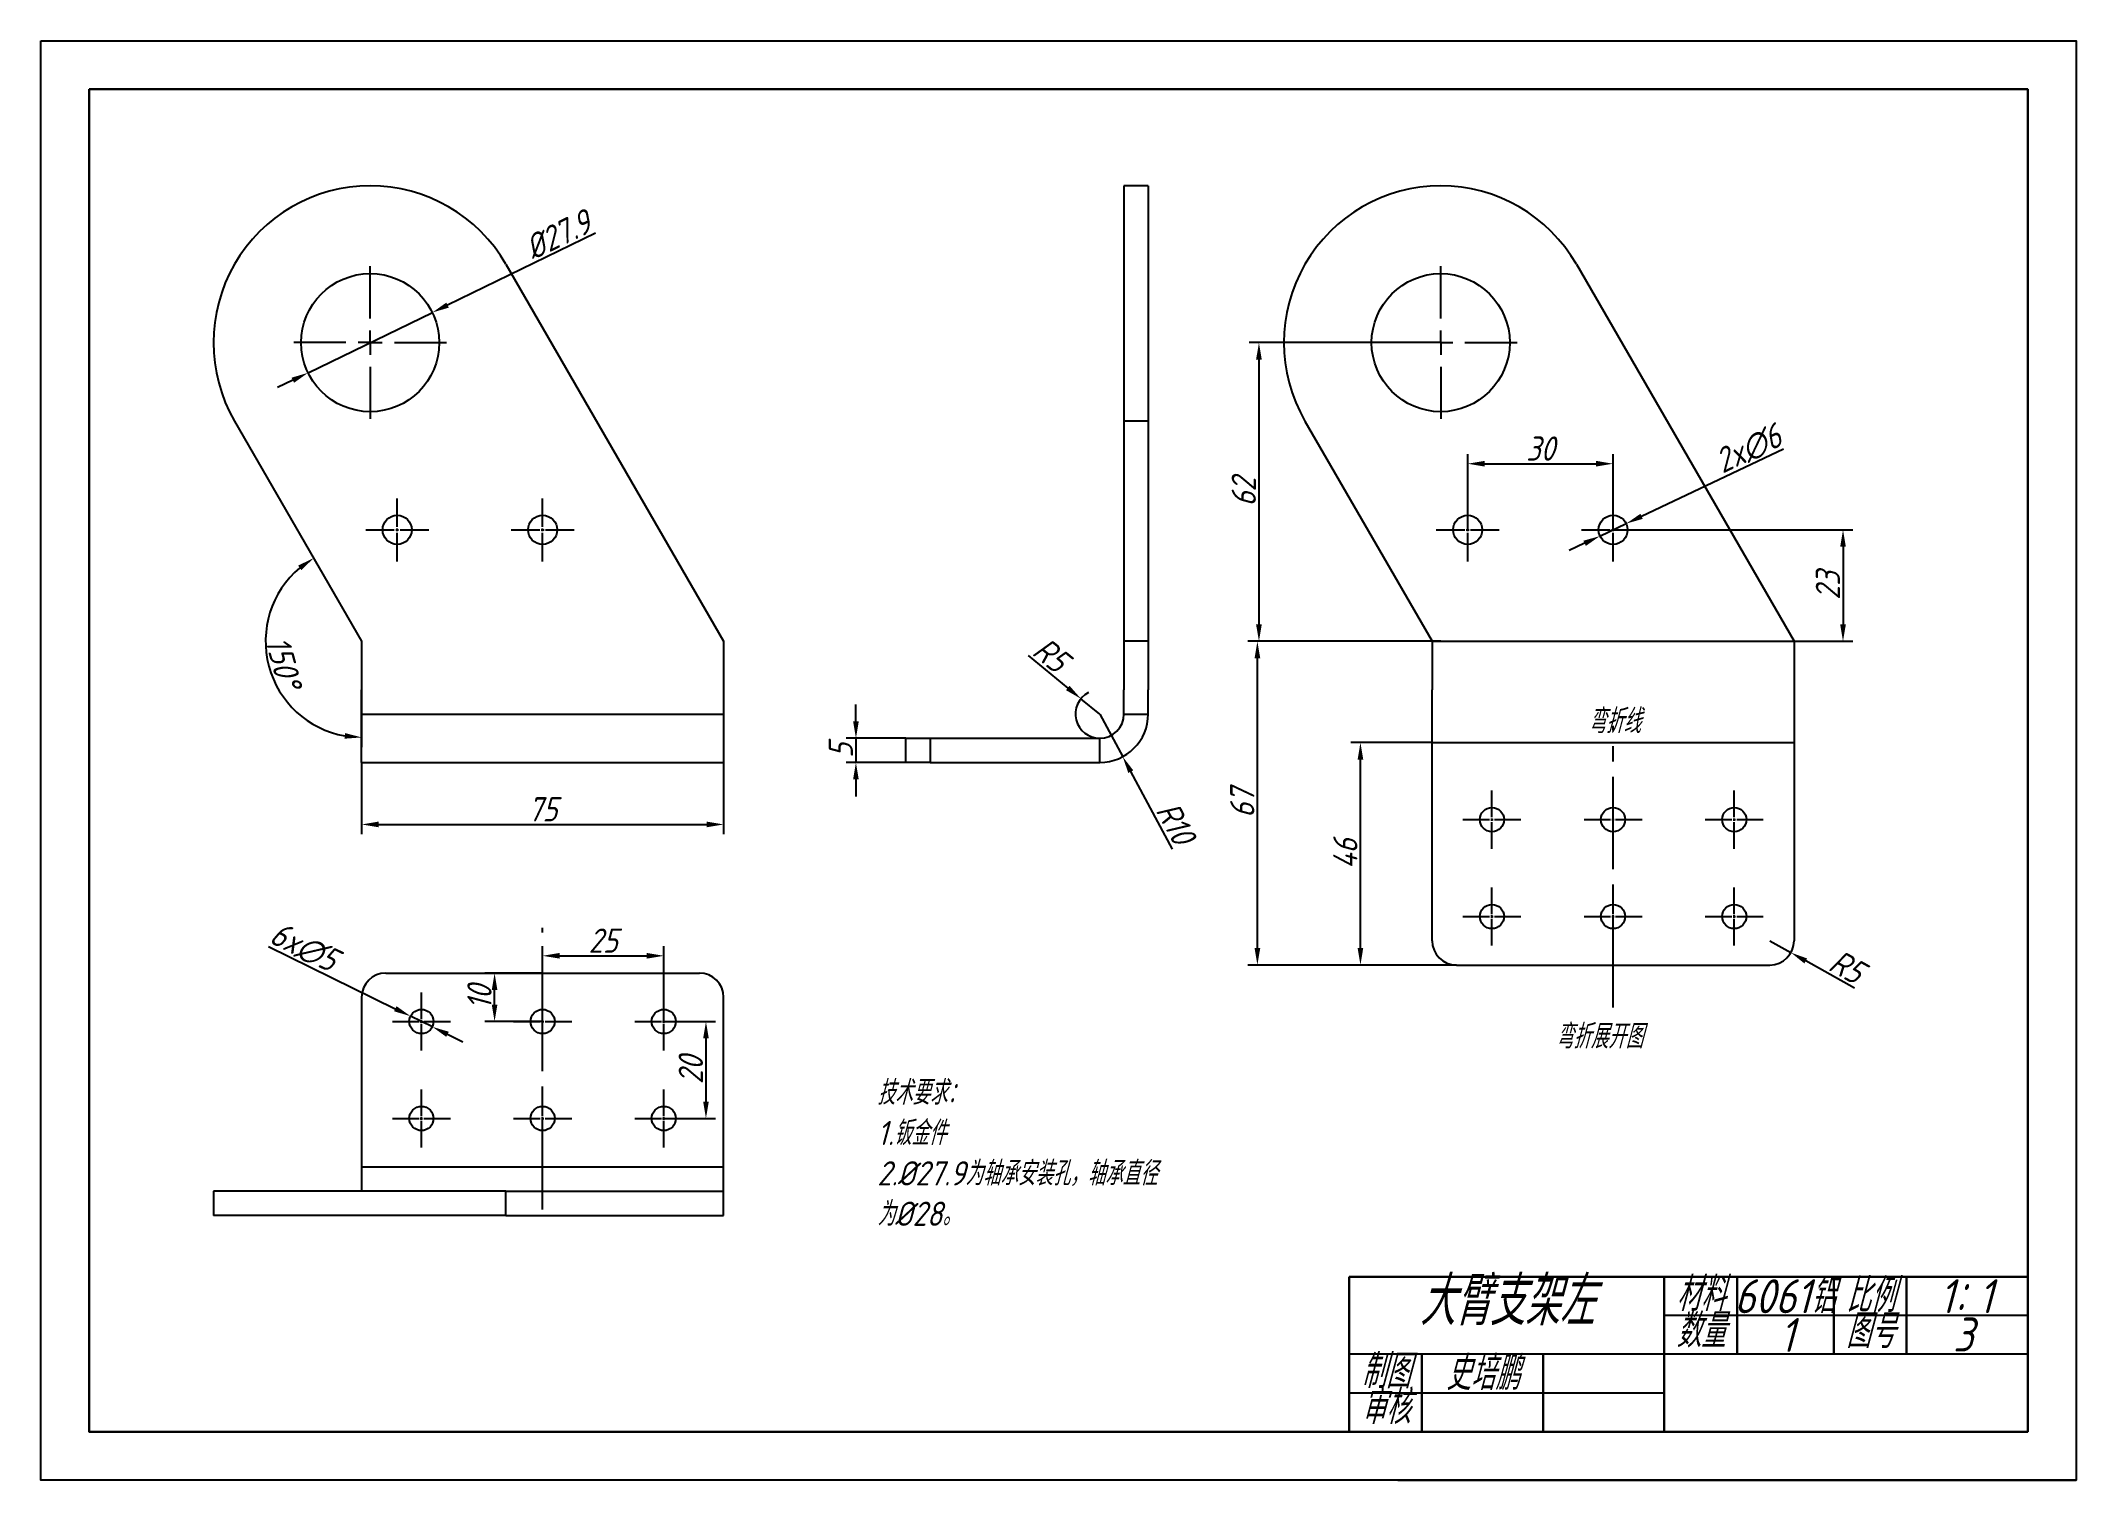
# Model space of a CAD drawing. Header units: millimetres. Extents: x 2835 to 3255, y 1592 to 1889.
import ezdxf

# ---------------------------------------------------------------- set-up
doc = ezdxf.new("R2010")
doc.units = ezdxf.units.MM
doc.linetypes.add('CENTER2', pattern=[28.575, 19.05, -3.175, 3.175, -3.175])
for name, color, linetype in [('10', 7, 'Continuous'), ('中心线', 1, 'CENTER2'), ('细实线', 3, 'Continuous')]:
    doc.layers.add(name, color=color, linetype=linetype)
doc.layers.add('粗实线', color=7, linetype='Continuous', lineweight=30)
doc.styles.get("Standard").update_dxf_attribs({"font": 'gbeitc.shx', "bigfont": 'gbcbig.shx'})
doc.dimstyles.new('ISO-25', dxfattribs={"dimtxt": 5, "dimasz": 3.5, "dimexe": 2, "dimexo": 0, "dimtad": 1, "dimdec": 0, "dimtxsty": 'Standard', "dimcen": 2.5, "dimadec": 0, "dimazin": 0, "dimtfac": 1, "dimtdec": 0, "dimtmove": 0, "dimatfit": 3, "dimfxl": 1, "dimarcsym": 0})

# ---------------------------------------------------------------- blocks, each defined once
blk = doc.blocks.new('SW_CENTERMARKSYMBOL_0')
at = {"layer": '10', "color": 0}
for p, q in [((0, 5), (0, 15.75)), ((-5, 0), (-15.75, 0)), ((0, 0), (-2.5, 0)), ((0, 0), (0, 2.5)), ((0, 0), (0, -2.5)), ((0, 0), (2.5, 0)), ((5, 0), (15.75, 0)), ((0, -5), (0, -15.75))]:
    blk.add_line(p, q, dxfattribs=at)
blk = doc.blocks.new('*D26')
at = {"layer": 'Defpoints', "color": 0, "transparency": 16777216}
for p in [(2901.66, 1739.7), (2976.34, 1739.7), (2976.34, 1726.92)]:
    blk.add_point(p, dxfattribs=at)
at = {"layer": '细实线', "color": 0, "lineweight": -2, "transparency": 16777216}
for p, q in [((2901.66, 1739.7), (2901.66, 1724.92)), ((2976.34, 1739.7), (2976.34, 1724.92)), ((2905.16, 1726.92), (2972.84, 1726.92))]:
    blk.add_line(p, q, dxfattribs=at)
at = {"layer": '细实线', "color": 0, "transparency": 16777216}
for points in [[(2905.16, 1727.51), (2905.16, 1726.34), (2901.66, 1726.92)], [(2972.84, 1727.51), (2972.84, 1726.34), (2976.34, 1726.92)]]:
    blk.add_solid(points, dxfattribs=at)
at = {"layer": '细实线', "color": 0, "transparency": 16777216, "insert": (2939, 1730.05), "char_height": 5, "attachment_point": 5}
blk.add_mtext('75', dxfattribs=at)
blk = doc.blocks.new('*D27')
at = {"layer": 'Defpoints', "color": 0, "transparency": 16777216}
for p in [(2875.42, 1810.15), (2882.14, 1768.14), (2901.66, 1764.7), (2901.66, 1764.7), (2901.66, 1754.7)]:
    blk.add_point(p, dxfattribs=at)
at = {"layer": '细实线', "color": 0, "lineweight": -2, "transparency": 16777216}
blk.add_line((2901.66, 1754.7), (2901.66, 1742.88), dxfattribs=at)
blk.add_arc((2901.66, 1764.7), 19.82, 130.1323, 259.8677, dxfattribs=at)
at = {"layer": '细实线', "color": 0, "transparency": 16777216}
for points in [[(2888.55, 1780.33), (2889.22, 1779.38), (2891.75, 1781.86)], [(2898.23, 1745.77), (2898.12, 1744.61), (2901.66, 1744.88)]]:
    blk.add_solid(points, dxfattribs=at)
at = {"layer": '细实线', "color": 0, "transparency": 16777216, "insert": (2885.54, 1760.38), "char_height": 5, "attachment_point": 5, "rotation": 285}
blk.add_mtext('150°', dxfattribs=at)
blk = doc.blocks.new('*D28')
at = {"layer": 'Defpoints', "color": 0, "transparency": 16777216}
for p in [(3124.3, 1826.32), (3086.8, 1764.7), (3124.3, 1764.7)]:
    blk.add_point(p, dxfattribs=at)
at = {"layer": '细实线', "color": 0, "lineweight": -2, "transparency": 16777216}
for p, q in [((3124.3, 1826.32), (3084.8, 1826.32)), ((3086.8, 1822.82), (3086.8, 1768.2)), ((3124.3, 1764.7), (3084.8, 1764.7))]:
    blk.add_line(p, q, dxfattribs=at)
at = {"layer": '细实线', "color": 0, "transparency": 16777216}
for points in [[(3086.21, 1822.82), (3087.38, 1822.82), (3086.8, 1826.32)], [(3086.21, 1768.2), (3087.38, 1768.2), (3086.8, 1764.7)]]:
    blk.add_solid(points, dxfattribs=at)
at = {"layer": '细实线', "color": 0, "transparency": 16777216, "insert": (3083.67, 1795.51), "char_height": 5, "attachment_point": 5, "rotation": 90}
blk.add_mtext('62', dxfattribs=at)
blk = doc.blocks.new('*D25')
at = {"layer": 'Defpoints', "color": 0, "transparency": 16777216}
for p in [(3086.48, 1764.7), (3122.53, 1764.7), (3127.53, 1697.92)]:
    blk.add_point(p, dxfattribs=at)
at = {"layer": '细实线', "color": 0, "lineweight": -2, "transparency": 16777216}
for p, q in [((3122.53, 1764.7), (3084.48, 1764.7)), ((3086.48, 1701.42), (3086.48, 1761.2)), ((3127.53, 1697.92), (3084.48, 1697.92))]:
    blk.add_line(p, q, dxfattribs=at)
at = {"layer": '细实线', "color": 0, "transparency": 16777216}
for points in [[(3085.9, 1761.2), (3087.07, 1761.2), (3086.48, 1764.7)], [(3085.9, 1701.42), (3087.07, 1701.42), (3086.48, 1697.92)]]:
    blk.add_solid(points, dxfattribs=at)
at = {"layer": '细实线', "color": 0, "transparency": 16777216, "insert": (3083.36, 1731.31), "char_height": 5, "attachment_point": 5, "rotation": 90}
blk.add_mtext('67', dxfattribs=at)
blk = doc.blocks.new('*D29')
at = {"layer": 'Defpoints', "color": 0, "transparency": 16777216}
for p in [(3053.95, 1749.7), (3058.69, 1740.9)]:
    blk.add_point(p, dxfattribs=at)
at = {"layer": '细实线', "color": 0, "lineweight": -2, "transparency": 16777216}
for p, q in [((3053.95, 1749.7), (3058.69, 1740.9)), ((3068.98, 1721.8), (3060.35, 1737.82))]:
    blk.add_line(p, q, dxfattribs=at)
at = {"layer": '细实线', "color": 0, "transparency": 16777216}
blk.add_solid([(3060.86, 1738.09), (3059.84, 1737.54), (3058.69, 1740.9)], dxfattribs=at)
at = {"layer": '细实线', "color": 0, "transparency": 16777216, "insert": (3069.61, 1727.23), "char_height": 5, "attachment_point": 5, "rotation": 298.3113}
blk.add_mtext('R10', dxfattribs=at)
blk = doc.blocks.new('*D30')
at = {"layer": 'Defpoints', "color": 0, "transparency": 16777216}
for p in [(3013.95, 1744.7), (3003.65, 1739.7), (3013.95, 1739.7)]:
    blk.add_point(p, dxfattribs=at)
at = {"layer": '细实线', "color": 0, "lineweight": -2, "transparency": 16777216}
for p, q in [((3003.65, 1748.2), (3003.65, 1751.7)), ((3013.95, 1744.7), (3001.65, 1744.7)), ((3003.65, 1744.7), (3003.65, 1739.7)), ((3013.95, 1739.7), (3001.65, 1739.7)), ((3003.65, 1736.2), (3003.65, 1732.7))]:
    blk.add_line(p, q, dxfattribs=at)
at = {"layer": '细实线', "color": 0, "transparency": 16777216}
for points in [[(3003.06, 1748.2), (3004.23, 1748.2), (3003.65, 1744.7)], [(3003.06, 1736.2), (3004.23, 1736.2), (3003.65, 1739.7)]]:
    blk.add_solid(points, dxfattribs=at)
at = {"layer": '细实线', "color": 0, "transparency": 16777216, "insert": (3000.52, 1742.2), "char_height": 5, "attachment_point": 5, "rotation": 90}
blk.add_mtext('5', dxfattribs=at)
blk = doc.blocks.new('*D31')
at = {"layer": 'Defpoints', "color": 0, "transparency": 16777216}
for p in [(3192.21, 1702.92), (3196.57, 1700.47)]:
    blk.add_point(p, dxfattribs=at)
at = {"layer": '细实线', "color": 0, "lineweight": -2, "transparency": 16777216}
for p, q in [((3192.21, 1702.92), (3196.57, 1700.47)), ((3209.67, 1693.13), (3199.62, 1698.76))]:
    blk.add_line(p, q, dxfattribs=at)
at = {"layer": '细实线', "color": 0, "transparency": 16777216}
blk.add_solid([(3199.91, 1699.27), (3199.34, 1698.25), (3196.57, 1700.47)], dxfattribs=at)
at = {"layer": '细实线', "color": 0, "lineweight": 25, "transparency": 16777216, "insert": (3208.11, 1697.59), "char_height": 5, "attachment_point": 5, "rotation": 330.7063}
blk.add_mtext('R5', dxfattribs=at)
blk = doc.blocks.new('*D32')
at = {"layer": 'Defpoints', "color": 0, "transparency": 16777216}
for p in [(3107.74, 1743.81), (3122.53, 1743.81), (3127.53, 1697.92)]:
    blk.add_point(p, dxfattribs=at)
at = {"layer": '细实线', "color": 0, "lineweight": -2, "transparency": 16777216}
for p, q in [((3122.53, 1743.81), (3105.74, 1743.81)), ((3107.74, 1701.42), (3107.74, 1740.31)), ((3127.53, 1697.92), (3105.74, 1697.92))]:
    blk.add_line(p, q, dxfattribs=at)
at = {"layer": '细实线', "color": 0, "transparency": 16777216}
for points in [[(3107.16, 1740.31), (3108.32, 1740.31), (3107.74, 1743.81)], [(3107.16, 1701.42), (3108.32, 1701.42), (3107.74, 1697.92)]]:
    blk.add_solid(points, dxfattribs=at)
at = {"layer": '细实线', "color": 0, "lineweight": 25, "transparency": 16777216, "insert": (3104.62, 1720.87), "char_height": 5, "attachment_point": 5, "rotation": 90}
blk.add_mtext('46', dxfattribs=at)
blk = doc.blocks.new('*D33')
at = {"layer": 'Defpoints', "color": 0, "transparency": 16777216}
for p in [(2964, 1699.82), (2939, 1686.26), (2964, 1686.26)]:
    blk.add_point(p, dxfattribs=at)
at = {"layer": '细实线', "color": 0, "lineweight": -2, "transparency": 16777216}
for p, q in [((2939, 1686.26), (2939, 1701.82)), ((2964, 1686.26), (2964, 1701.82)), ((2942.5, 1699.82), (2960.5, 1699.82))]:
    blk.add_line(p, q, dxfattribs=at)
at = {"layer": '细实线', "color": 0, "transparency": 16777216}
for points in [[(2942.5, 1700.41), (2942.5, 1699.24), (2939, 1699.82)], [(2960.5, 1700.41), (2960.5, 1699.24), (2964, 1699.82)]]:
    blk.add_solid(points, dxfattribs=at)
at = {"layer": '细实线', "color": 0, "lineweight": 25, "transparency": 16777216, "insert": (2951.5, 1702.95), "char_height": 5, "attachment_point": 5}
blk.add_mtext('25', dxfattribs=at)
blk = doc.blocks.new('*D34')
at = {"layer": 'Defpoints', "color": 0, "transparency": 16777216}
for p in [(2964, 1686.26), (2964, 1666.26), (2972.7, 1666.26)]:
    blk.add_point(p, dxfattribs=at)
at = {"layer": '细实线', "color": 0, "lineweight": -2, "transparency": 16777216}
for p, q in [((2964, 1686.26), (2974.7, 1686.26)), ((2972.7, 1682.76), (2972.7, 1669.76)), ((2964, 1666.26), (2974.7, 1666.26))]:
    blk.add_line(p, q, dxfattribs=at)
at = {"layer": '细实线', "color": 0, "transparency": 16777216}
for points in [[(2972.12, 1682.76), (2973.29, 1682.76), (2972.7, 1686.26)], [(2972.12, 1669.76), (2973.29, 1669.76), (2972.7, 1666.26)]]:
    blk.add_solid(points, dxfattribs=at)
at = {"layer": '细实线', "color": 0, "lineweight": 25, "transparency": 16777216, "insert": (2969.58, 1676.26), "char_height": 5, "attachment_point": 5, "rotation": 90}
blk.add_mtext('20', dxfattribs=at)
blk = doc.blocks.new('*D35')
at = {"layer": 'Defpoints', "color": 0, "transparency": 16777216}
for p in [(2929.09, 1696.26), (2939, 1696.26), (2939, 1686.26)]:
    blk.add_point(p, dxfattribs=at)
at = {"layer": '细实线', "color": 0, "lineweight": -2, "transparency": 16777216}
for p, q in [((2939, 1696.26), (2927.09, 1696.26)), ((2929.09, 1689.76), (2929.09, 1692.76)), ((2939, 1686.26), (2927.09, 1686.26))]:
    blk.add_line(p, q, dxfattribs=at)
at = {"layer": '细实线', "color": 0, "transparency": 16777216}
for points in [[(2928.51, 1692.76), (2929.67, 1692.76), (2929.09, 1696.26)], [(2928.51, 1689.76), (2929.67, 1689.76), (2929.09, 1686.26)]]:
    blk.add_solid(points, dxfattribs=at)
at = {"layer": '细实线', "color": 0, "lineweight": 25, "transparency": 16777216, "insert": (2925.97, 1691.26), "char_height": 5, "attachment_point": 5, "rotation": 90}
blk.add_mtext('10', dxfattribs=at)
blk = doc.blocks.new('*U13')
at = {"layer": '中心线', "color": 0, "linetype": 'CENTER2', "lineweight": 25, "transparency": 16777216}
for p, q in [((0, 0.5), (0, 6)), ((-6, 0), (-0.5, 0)), ((0.5, 0), (6, 0)), ((0, -6), (0, -0.5))]:
    blk.add_line(p, q, dxfattribs=at)
at = {"layer": '中心线', "color": 0, "linetype": 'Continuous', "lineweight": 25, "transparency": 16777216}
for p, q in [((-0.25, 0), (0.25, 0)), ((0, -0.25), (0, 0.25))]:
    blk.add_line(p, q, dxfattribs=at)
blk = doc.blocks.new('*U14')
at = {"layer": '中心线', "color": 0, "linetype": 'CENTER2', "lineweight": 25, "transparency": 16777216}
for p, q in [((0, 0.5), (0, 6)), ((-6, 0), (-0.5, 0)), ((0.5, 0), (6, 0)), ((0, -6), (0, -0.5))]:
    blk.add_line(p, q, dxfattribs=at)
at = {"layer": '中心线', "color": 0, "linetype": 'Continuous', "lineweight": 25, "transparency": 16777216}
for p, q in [((-0.25, 0), (0.25, 0)), ((0, -0.25), (0, 0.25))]:
    blk.add_line(p, q, dxfattribs=at)
blk = doc.blocks.new('*U15')
at = {"layer": '中心线', "color": 0, "linetype": 'CENTER2', "lineweight": 25, "transparency": 16777216}
for p, q in [((0, 0.5), (0, 6)), ((-6, 0), (-0.5, 0)), ((0.5, 0), (6, 0)), ((0, -6), (0, -0.5))]:
    blk.add_line(p, q, dxfattribs=at)
at = {"layer": '中心线', "color": 0, "linetype": 'Continuous', "lineweight": 25, "transparency": 16777216}
for p, q in [((-0.25, 0), (0.25, 0)), ((0, -0.25), (0, 0.25))]:
    blk.add_line(p, q, dxfattribs=at)
blk = doc.blocks.new('*U16')
at = {"layer": '中心线', "color": 0, "linetype": 'CENTER2', "lineweight": 25, "transparency": 16777216}
for p, q in [((0, 0.5), (0, 6)), ((-6, 0), (-0.5, 0)), ((0.5, 0), (6, 0)), ((0, -6), (0, -0.5))]:
    blk.add_line(p, q, dxfattribs=at)
at = {"layer": '中心线', "color": 0, "linetype": 'Continuous', "lineweight": 25, "transparency": 16777216}
for p, q in [((-0.25, 0), (0.25, 0)), ((0, -0.25), (0, 0.25))]:
    blk.add_line(p, q, dxfattribs=at)
blk = doc.blocks.new('*U17')
at = {"layer": '中心线', "color": 0, "linetype": 'CENTER2', "lineweight": 25, "transparency": 16777216}
for p, q in [((0, 0.5), (0, 6)), ((-6, 0), (-0.5, 0)), ((0.5, 0), (6, 0)), ((0, -6), (0, -0.5))]:
    blk.add_line(p, q, dxfattribs=at)
at = {"layer": '中心线', "color": 0, "linetype": 'Continuous', "lineweight": 25, "transparency": 16777216}
for p, q in [((-0.25, 0), (0.25, 0)), ((0, -0.25), (0, 0.25))]:
    blk.add_line(p, q, dxfattribs=at)
blk = doc.blocks.new('*U18')
at = {"layer": '中心线', "color": 0, "linetype": 'CENTER2', "lineweight": 25, "transparency": 16777216}
for p, q in [((0, 0.5), (0, 6)), ((-6, 0), (-0.5, 0)), ((0.5, 0), (6, 0)), ((0, -6), (0, -0.5))]:
    blk.add_line(p, q, dxfattribs=at)
at = {"layer": '中心线', "color": 0, "linetype": 'Continuous', "lineweight": 25, "transparency": 16777216}
for p, q in [((-0.25, 0), (0.25, 0)), ((0, -0.25), (0, 0.25))]:
    blk.add_line(p, q, dxfattribs=at)
blk = doc.blocks.new('*U19')
at = {"layer": '中心线', "color": 0, "linetype": 'CENTER2', "lineweight": 25, "transparency": 16777216}
for p, q in [((0, 0.5), (0, 6)), ((-6, 0), (-0.5, 0)), ((0.5, 0), (6, 0)), ((0, -6), (0, -0.5))]:
    blk.add_line(p, q, dxfattribs=at)
at = {"layer": '中心线', "color": 0, "linetype": 'Continuous', "lineweight": 25, "transparency": 16777216}
for p, q in [((-0.25, 0), (0.25, 0)), ((0, -0.25), (0, 0.25))]:
    blk.add_line(p, q, dxfattribs=at)
blk = doc.blocks.new('*U20')
at = {"layer": '中心线', "color": 0, "linetype": 'CENTER2', "lineweight": 25, "transparency": 16777216}
for p, q in [((0, 0.5), (0, 6)), ((-6, 0), (-0.5, 0)), ((0.5, 0), (6, 0)), ((0, -6), (0, -0.5))]:
    blk.add_line(p, q, dxfattribs=at)
at = {"layer": '中心线', "color": 0, "linetype": 'Continuous', "lineweight": 25, "transparency": 16777216}
for p, q in [((-0.25, 0), (0.25, 0)), ((0, -0.25), (0, 0.25))]:
    blk.add_line(p, q, dxfattribs=at)
blk = doc.blocks.new('*U21')
at = {"layer": '中心线', "color": 0, "linetype": 'CENTER2', "lineweight": 25, "transparency": 16777216}
for p, q in [((0, 0.5), (0, 6)), ((-6, 0), (-0.5, 0)), ((0.5, 0), (6, 0)), ((0, -6), (0, -0.5))]:
    blk.add_line(p, q, dxfattribs=at)
at = {"layer": '中心线', "color": 0, "linetype": 'Continuous', "lineweight": 25, "transparency": 16777216}
for p, q in [((-0.25, 0), (0.25, 0)), ((0, -0.25), (0, 0.25))]:
    blk.add_line(p, q, dxfattribs=at)
blk = doc.blocks.new('*U22')
at = {"layer": '中心线', "color": 0, "linetype": 'CENTER2', "lineweight": 25, "transparency": 16777216}
for p, q in [((0, 0.5), (0, 6)), ((-6, 0), (-0.5, 0)), ((0.5, 0), (6, 0)), ((0, -6), (0, -0.5))]:
    blk.add_line(p, q, dxfattribs=at)
at = {"layer": '中心线', "color": 0, "linetype": 'Continuous', "lineweight": 25, "transparency": 16777216}
for p, q in [((-0.25, 0), (0.25, 0)), ((0, -0.25), (0, 0.25))]:
    blk.add_line(p, q, dxfattribs=at)
blk = doc.blocks.new('*U23')
at = {"layer": '中心线', "color": 0, "linetype": 'CENTER2', "lineweight": 25, "transparency": 16777216}
for p, q in [((0, 0.5), (0, 6)), ((-6, 0), (-0.5, 0)), ((0.5, 0), (6, 0)), ((0, -6), (0, -0.5))]:
    blk.add_line(p, q, dxfattribs=at)
at = {"layer": '中心线', "color": 0, "linetype": 'Continuous', "lineweight": 25, "transparency": 16777216}
for p, q in [((-0.25, 0), (0.25, 0)), ((0, -0.25), (0, 0.25))]:
    blk.add_line(p, q, dxfattribs=at)
blk = doc.blocks.new('*U24')
at = {"layer": '中心线', "color": 0, "linetype": 'CENTER2', "lineweight": 25, "transparency": 16777216}
for p, q in [((0, 0.5), (0, 6)), ((-6, 0), (-0.5, 0)), ((0.5, 0), (6, 0)), ((0, -6), (0, -0.5))]:
    blk.add_line(p, q, dxfattribs=at)
at = {"layer": '中心线', "color": 0, "linetype": 'Continuous', "lineweight": 25, "transparency": 16777216}
for p, q in [((-0.25, 0), (0.25, 0)), ((0, -0.25), (0, 0.25))]:
    blk.add_line(p, q, dxfattribs=at)
blk = doc.blocks.new('*D36')
at = {"layer": 'Defpoints', "color": 0, "transparency": 16777216}
for p in [(3050.07, 1752.86), (3053.95, 1749.7)]:
    blk.add_point(p, dxfattribs=at)
at = {"layer": '细实线', "color": 0, "lineweight": -2, "transparency": 16777216}
for p, q in [((3039.16, 1761.76), (3047.36, 1755.07)), ((3053.95, 1749.7), (3050.07, 1752.86))]:
    blk.add_line(p, q, dxfattribs=at)
blk.add_arc((3053.95, 1749.7), 5, 117.8992, 270, dxfattribs=at)
at = {"layer": '细实线', "color": 0, "transparency": 16777216}
blk.add_solid([(3047.73, 1755.52), (3046.99, 1754.62), (3050.07, 1752.86)], dxfattribs=at)
at = {"layer": '细实线', "color": 0, "lineweight": 25, "transparency": 16777216, "insert": (3043.88, 1761.94), "char_height": 5, "attachment_point": 5, "rotation": 320.8175}
blk.add_mtext('R5', dxfattribs=at)
blk = doc.blocks.new('*D37')
at = {"layer": 'Defpoints', "color": 0, "lineweight": 25, "transparency": 16777216}
for p in [(2916.25, 1832.54), (2890.61, 1820.1)]:
    blk.add_point(p, dxfattribs=at)
at = {"layer": '细实线', "color": 0, "lineweight": -2, "transparency": 16777216}
for p, q in [((2949.93, 1848.88), (2919.4, 1834.06)), ((2890.61, 1820.1), (2916.25, 1832.54)), ((2887.46, 1818.57), (2884.31, 1817.04))]:
    blk.add_line(p, q, dxfattribs=at)
at = {"layer": '细实线', "color": 0, "lineweight": 25, "transparency": 16777216}
for points in [[(2919.14, 1834.59), (2919.65, 1833.54), (2916.25, 1832.54)], [(2887.2, 1819.09), (2887.71, 1818.04), (2890.61, 1820.1)]]:
    blk.add_solid(points, dxfattribs=at)
at = {"layer": '细实线', "color": 0, "lineweight": 25, "transparency": 16777216, "insert": (2942.14, 1848.57), "char_height": 5, "attachment_point": 5, "rotation": 25.881}
blk.add_mtext('%%C27.9', dxfattribs=at)
blk = doc.blocks.new('*D38')
at = {"layer": 'Defpoints', "color": 0, "lineweight": 25, "transparency": 16777216}
for p in [(2911.76, 1687.36), (2916.25, 1685.16)]:
    blk.add_point(p, dxfattribs=at)
at = {"layer": '细实线', "color": 0, "lineweight": -2, "transparency": 16777216}
for p, q in [((2882.42, 1701.72), (2908.61, 1688.9)), ((2916.25, 1685.16), (2911.76, 1687.36)), ((2919.39, 1683.62), (2922.53, 1682.08))]:
    blk.add_line(p, q, dxfattribs=at)
at = {"layer": '细实线', "color": 0, "lineweight": 25, "transparency": 16777216}
for points in [[(2908.87, 1689.42), (2908.36, 1688.37), (2911.76, 1687.36)], [(2919.65, 1684.15), (2919.13, 1683.1), (2916.25, 1685.16)]]:
    blk.add_solid(points, dxfattribs=at)
at = {"layer": '细实线', "color": 0, "lineweight": 25, "transparency": 16777216, "insert": (2889.73, 1701.62), "char_height": 5, "attachment_point": 5, "rotation": 333.922}
blk.add_mtext('6x∅5', dxfattribs=at)
blk = doc.blocks.new('*U40')
at = {"layer": '中心线', "color": 0, "linetype": 'CENTER2', "lineweight": 25, "transparency": 16777216}
for p, q in [((0, 0.6), (0, 6.5)), ((-6.5, 0), (-0.6, 0)), ((0.6, 0), (6.5, 0)), ((0, -6.5), (0, -0.6))]:
    blk.add_line(p, q, dxfattribs=at)
at = {"layer": '中心线', "color": 0, "linetype": 'Continuous', "lineweight": 25, "transparency": 16777216}
for p, q in [((-0.3, 0), (0.3, 0)), ((0, -0.3), (0, 0.3))]:
    blk.add_line(p, q, dxfattribs=at)
blk = doc.blocks.new('*U41')
at = {"layer": '中心线', "color": 0, "linetype": 'CENTER2', "lineweight": 25, "transparency": 16777216}
for p, q in [((0, 0.6), (0, 6.5)), ((-6.5, 0), (-0.6, 0)), ((0.6, 0), (6.5, 0)), ((0, -6.5), (0, -0.6))]:
    blk.add_line(p, q, dxfattribs=at)
at = {"layer": '中心线', "color": 0, "linetype": 'Continuous', "lineweight": 25, "transparency": 16777216}
for p, q in [((-0.3, 0), (0.3, 0)), ((0, -0.3), (0, 0.3))]:
    blk.add_line(p, q, dxfattribs=at)
blk = doc.blocks.new('*U42')
at = {"layer": '中心线', "color": 0, "linetype": 'CENTER2', "lineweight": 25, "transparency": 16777216}
for p, q in [((0, 0.6), (0, 6.5)), ((-6.5, 0), (-0.6, 0)), ((0.6, 0), (6.5, 0)), ((0, -6.5), (0, -0.6))]:
    blk.add_line(p, q, dxfattribs=at)
at = {"layer": '中心线', "color": 0, "linetype": 'Continuous', "lineweight": 25, "transparency": 16777216}
for p, q in [((-0.3, 0), (0.3, 0)), ((0, -0.3), (0, 0.3))]:
    blk.add_line(p, q, dxfattribs=at)
blk = doc.blocks.new('*U43')
at = {"layer": '中心线', "color": 0, "linetype": 'CENTER2', "lineweight": 25, "transparency": 16777216}
for p, q in [((0, 0.6), (0, 6.5)), ((-6.5, 0), (-0.6, 0)), ((0.6, 0), (6.5, 0)), ((0, -6.5), (0, -0.6))]:
    blk.add_line(p, q, dxfattribs=at)
at = {"layer": '中心线', "color": 0, "linetype": 'Continuous', "lineweight": 25, "transparency": 16777216}
for p, q in [((-0.3, 0), (0.3, 0)), ((0, -0.3), (0, 0.3))]:
    blk.add_line(p, q, dxfattribs=at)
blk = doc.blocks.new('*D44')
at = {"layer": 'Defpoints', "color": 0, "lineweight": 25, "transparency": 16777216}
for p in [(3159.87, 1787.7), (3159.87, 1764.7), (3207.31, 1764.7)]:
    blk.add_point(p, dxfattribs=at)
at = {"layer": '细实线', "color": 0, "lineweight": -2, "transparency": 16777216}
for p, q in [((3159.87, 1787.7), (3209.31, 1787.7)), ((3207.31, 1784.2), (3207.31, 1768.2)), ((3159.87, 1764.7), (3209.31, 1764.7))]:
    blk.add_line(p, q, dxfattribs=at)
at = {"layer": '细实线', "color": 0, "lineweight": 25, "transparency": 16777216}
for points in [[(3206.73, 1784.2), (3207.9, 1784.2), (3207.31, 1787.7)], [(3206.73, 1768.2), (3207.9, 1768.2), (3207.31, 1764.7)]]:
    blk.add_solid(points, dxfattribs=at)
at = {"layer": '细实线', "color": 0, "lineweight": 25, "transparency": 16777216, "insert": (3204.19, 1776.2), "char_height": 5, "attachment_point": 5, "rotation": 90}
blk.add_mtext('23', dxfattribs=at)
blk = doc.blocks.new('*D45')
at = {"layer": 'Defpoints', "color": 0, "lineweight": 25, "transparency": 16777216}
for p in [(3159.87, 1801.34), (3129.87, 1787.7), (3159.87, 1787.7)]:
    blk.add_point(p, dxfattribs=at)
at = {"layer": '细实线', "color": 0, "lineweight": -2, "transparency": 16777216}
for p, q in [((3129.87, 1787.7), (3129.87, 1803.34)), ((3159.87, 1787.7), (3159.87, 1803.34)), ((3133.37, 1801.34), (3156.37, 1801.34))]:
    blk.add_line(p, q, dxfattribs=at)
at = {"layer": '细实线', "color": 0, "lineweight": 25, "transparency": 16777216}
for points in [[(3133.37, 1801.93), (3133.37, 1800.76), (3129.87, 1801.34)], [(3156.37, 1801.93), (3156.37, 1800.76), (3159.87, 1801.34)]]:
    blk.add_solid(points, dxfattribs=at)
at = {"layer": '细实线', "color": 0, "lineweight": 25, "transparency": 16777216, "insert": (3144.87, 1804.47), "char_height": 5, "attachment_point": 5}
blk.add_mtext('30', dxfattribs=at)
blk = doc.blocks.new('*D46')
at = {"layer": 'Defpoints', "color": 0, "lineweight": 25, "transparency": 16777216}
for p in [(3157.16, 1786.42), (3162.58, 1788.99)]:
    blk.add_point(p, dxfattribs=at)
at = {"layer": '细实线', "color": 0, "lineweight": -2, "transparency": 16777216}
for p, q in [((3195, 1804.34), (3165.75, 1790.48)), ((3157.16, 1786.42), (3162.58, 1788.99)), ((3154, 1784.92), (3150.83, 1783.42))]:
    blk.add_line(p, q, dxfattribs=at)
at = {"layer": '细实线', "color": 0, "lineweight": 25, "transparency": 16777216}
for points in [[(3165.5, 1791.01), (3165.99, 1789.96), (3162.58, 1788.99)], [(3153.75, 1785.45), (3154.25, 1784.39), (3157.16, 1786.42)]]:
    blk.add_solid(points, dxfattribs=at)
at = {"layer": '细实线', "color": 0, "lineweight": 25, "transparency": 16777216, "insert": (3187.78, 1804.38), "char_height": 5, "attachment_point": 5, "rotation": 25.3472}
blk.add_mtext('2x∅6', dxfattribs=at)

msp = doc.modelspace()

# ---------------------------------------------------------------- linework, layer by layer
at = {"color": 7, "linetype": 'Continuous', "lineweight": 25}
for p, q in [((3063.95, 1858.65), (3058.95, 1858.65)), ((3058.95, 1858.65), (3058.95, 1810.15)), ((3063.95, 1858.65), (3063.95, 1810.15)), ((2931.43, 1842.49), (2976.34, 1764.7)), ((3152.3, 1842.49), (3197.21, 1764.7)), ((2875.42, 1810.15), (2901.66, 1764.7)), ((3063.95, 1810.15), (3058.95, 1810.15)), ((3058.95, 1810.15), (3058.95, 1764.7)), ((3063.95, 1810.15), (3063.95, 1764.7)), ((3096.29, 1810.15), (3122.53, 1764.7)), ((2901.66, 1764.7), (2901.66, 1754.7)), ((2976.34, 1764.7), (2976.34, 1754.7)), ((3063.95, 1764.7), (3058.95, 1764.7)), ((3058.95, 1764.7), (3058.95, 1754.7)), ((3063.95, 1764.7), (3063.95, 1754.7)), ((3122.53, 1764.7), (3122.53, 1754.7)), ((3197.21, 1764.7), (3197.21, 1754.7)), ((2901.66, 1749.7), (2901.66, 1754.7)), ((2976.34, 1754.7), (2976.34, 1749.7)), ((3058.95, 1749.7), (3058.95, 1754.7)), ((3063.95, 1749.7), (3063.95, 1754.7)), ((3122.53, 1749.7), (3122.53, 1754.7)), ((3197.21, 1754.7), (3197.21, 1749.7)), ((2901.66, 1749.7), (2976.34, 1749.7)), ((2901.66, 1739.7), (2901.66, 1749.7)), ((2976.34, 1749.7), (2976.34, 1739.7)), ((3058.95, 1749.7), (3063.95, 1749.7)), ((3122.53, 1737.92), (3122.53, 1749.7)), ((3197.21, 1749.7), (3197.21, 1737.92)), ((3013.95, 1739.7), (3013.95, 1744.7)), ((3013.95, 1744.7), (3018.95, 1744.7)), ((3018.95, 1744.7), (3018.95, 1739.7)), ((3018.95, 1744.7), (3053.95, 1744.7)), ((3053.95, 1739.7), (3053.95, 1744.7)), ((2901.66, 1739.7), (2976.34, 1739.7)), ((3018.95, 1739.7), (3013.95, 1739.7)), ((3018.95, 1739.7), (3053.95, 1739.7)), ((3122.53, 1702.92), (3122.53, 1737.92)), ((3197.21, 1737.92), (3197.21, 1702.92)), ((3127.53, 1697.92), (3192.21, 1697.92)), ((2906.66, 1696.26), (2971.34, 1696.26)), ((2901.66, 1691.26), (2901.66, 1656.26)), ((2976.34, 1656.26), (2976.34, 1691.26)), ((2901.66, 1656.26), (2976.34, 1656.26)), ((2901.66, 1656.26), (2901.66, 1651.26)), ((2976.34, 1651.26), (2976.34, 1656.26)), ((2871.09, 1651.26), (2871.09, 1646.26)), ((2931.43, 1651.26), (2871.09, 1651.26)), ((2931.43, 1646.26), (2931.43, 1651.26)), ((2931.43, 1651.26), (2976.34, 1651.26)), ((2976.34, 1646.26), (2976.34, 1651.26)), ((2931.43, 1646.26), (2871.09, 1646.26)), ((2931.43, 1646.26), (2976.34, 1646.26))]:
    msp.add_line(p, q, dxfattribs=at)
msp.add_circle((3124.3, 1826.32), 14.25, dxfattribs=at)
for centre, radius, start, end in [((2903.43, 1826.32), 32.34, 30, 210), ((3124.3, 1826.32), 32.34, 30, 210), ((3053.95, 1749.7), 10, 270, 0), ((3053.95, 1749.7), 5, 270, 0), ((3127.53, 1702.92), 5, 180, 270), ((3192.21, 1702.92), 5, 270, 0), ((2906.66, 1691.26), 5, 90, 180), ((2971.34, 1691.26), 5, 0, 90)]:
    msp.add_arc(centre, radius, start, end, dxfattribs=at)
at = {"layer": '中心线', "lineweight": 25}
for p, q in [((3159.87, 1689.12), (3159.87, 1747.26)), ((2939, 1647.46), (2939, 1705.6))]:
    msp.add_line(p, q, dxfattribs=at)
at = {"layer": '粗实线', "lineweight": 25}
msp.add_line((3122.53, 1743.81), (3197.21, 1743.81), dxfattribs=at)
at = {"layer": '粗实线'}
for p, q in [((3245.44, 1633.61), (3105.44, 1633.61)), ((3105.44, 1633.61), (3105.44, 1601.61)), ((3170.44, 1633.61), (3170.44, 1601.61)), ((3185.44, 1633.61), (3185.44, 1617.61)), ((3205.44, 1633.61), (3205.44, 1617.61)), ((3220.44, 1633.61), (3220.44, 1617.61)), ((3120.44, 1617.61), (3120.44, 1601.61)), ((3145.44, 1617.61), (3145.44, 1601.61)), ((3105.44, 1601.61), (3245.44, 1601.61))]:
    msp.add_line(p, q, dxfattribs=at)
msp.add_lwpolyline([(2845.44, 1878.61), (3245.44, 1878.61), (3245.44, 1601.61), (2845.44, 1601.61)], close=True, dxfattribs=at)
at = {"layer": '粗实线', "lineweight": 25}
for centre, radius in [((2903.43, 1826.32), 14.25), ((2909, 1787.7), 3), ((2939, 1787.7), 3), ((3129.87, 1787.7), 3), ((3159.87, 1787.7), 3), ((3134.87, 1727.92), 2.5), ((3159.87, 1727.92), 2.5), ((3184.87, 1727.92), 2.5), ((3134.87, 1707.92), 2.5), ((3159.87, 1707.92), 2.5), ((3184.87, 1707.92), 2.5), ((2914, 1686.26), 2.5), ((2939, 1686.26), 2.5), ((2964, 1686.26), 2.5), ((2914, 1666.26), 2.5), ((2939, 1666.26), 2.5), ((2964, 1666.26), 2.5)]:
    msp.add_circle(centre, radius, dxfattribs=at)
at = {"layer": '细实线'}
for p, q in [((3122.53, 1764.7), (3197.21, 1764.7)), ((3245.44, 1625.61), (3170.44, 1625.61)), ((3255.44, 1623.61), (3255.44, 1591.61)), ((3245.44, 1617.61), (3105.44, 1617.61)), ((3170.44, 1609.61), (3105.44, 1609.61)), ((3115.44, 1591.61), (3255.44, 1591.61))]:
    msp.add_line(p, q, dxfattribs=at)
msp.add_lwpolyline([(2835.44, 1888.61), (3255.44, 1888.61), (3255.44, 1591.61), (2835.44, 1591.61)], close=True, dxfattribs=at)

# ---------------------------------------------------------------- block references
at = {"layer": '中心线'}
for p in [(2903.43, 1826.32), (3124.3, 1826.32)]:
    msp.add_blockref('SW_CENTERMARKSYMBOL_0', p, dxfattribs=at)
at = {"layer": '中心线', "linetype": 'CENTER2', "lineweight": 25}
for name, p in [('*U40', (2909, 1787.7)), ('*U41', (2939, 1787.7)), ('*U42', (3129.87, 1787.7)), ('*U43', (3159.87, 1787.7)), ('*U19', (3134.87, 1727.92)), ('*U21', (3159.87, 1727.92)), ('*U23', (3184.87, 1727.92)), ('*U20', (3134.87, 1707.92)), ('*U22', (3159.87, 1707.92)), ('*U24', (3184.87, 1707.92)), ('*U13', (2914, 1686.26)), ('*U15', (2939, 1686.26)), ('*U17', (2964, 1686.26)), ('*U14', (2914, 1666.26)), ('*U16', (2939, 1666.26)), ('*U18', (2964, 1666.26))]:
    msp.add_blockref(name, p, dxfattribs=at)

# ---------------------------------------------------------------- texts
at = {"layer": '粗实线', "lineweight": 25, "insert": (3128.58, 1750.74), "char_height": 5, "attachment_point": 1}
msp.add_mtext_dynamic_manual_height_columns('\\pxqc;弯折线', width=63.1263, gutter_width=17.5, heights=[0], dxfattribs=at)
at = {"layer": '细实线', "attachment_point": 1}
for s, width, heights, insert, char_height in [('弯折展开图', 22.0958, [0], (3148.01, 1685.71), 5), ('技术要求：\\P1.钣金件\\P2.%%C27.9为轴承安装孔，轴承直径为%%C28。', 58.1829, [0], (3008.05, 1674.11), 5), ('\\pxqc;大臂支架左', 65, [0], (3105.44, 1633.61), 10), ('\\pxqc;材料', 15, [0], (3170.44, 1633.54), 7), ('\\pxqc;比例', 15, [0], (3205.44, 1633.27), 7), ('\\pxqc;6061铝', 20.9243, [0], (3184.79, 1633.08), 7), ('\\pxqc;1：1', 15, [0], (3225.22, 1633.1), 7), ('\\pxqc;数量', 15, [0], (3170.44, 1626), 7), ('\\pxqc;图号', 15, [0], (3205.44, 1625.89), 7), ('\\pxqc;1', 15, [0], (3188.26, 1625.09), 7), ('\\pxqc;3', 15, [0], (3224.62, 1625.19), 7), ('\\pxqc;制图', 15, [8], (3105.44, 1617.61), 7), ('\\pxqc;史培鹏', 15, [0], (3125.46, 1617.23), 7), ('\\pxqc;审核', 15, [8.61], (3105.44, 1610.23), 7)]:
    msp.add_mtext_dynamic_manual_height_columns(s, width=width, gutter_width=17.5, heights=heights, dxfattribs=dict(at, insert=insert, char_height=char_height))

# ---------------------------------------------------------------- dimensions: what is measured, and where the dimension line sits
at = {"layer": '细实线', "lineweight": 25}
for p1, p2, text, picture, middle in [((2890.61, 1820.1), (2916.25, 1832.54), '%%C27.9', '*D37', (2943.51, 1845.76)), ((3157.16, 1786.42), (3162.58, 1788.99), '2x<>', '*D46', (3189.12, 1801.56)), ((2916.25, 1685.16), (2911.76, 1687.36), '6x<>', '*D38', (2888.36, 1698.81))]:
    dim = msp.add_diameter_dim_2p(p1=p1, p2=p2, text=text, dimstyle='ISO-25', dxfattribs=at)
    dim.commit()
    dim.dimension.update_dxf_attribs({"geometry": picture, "text_midpoint": middle, "dimtype": 163})
at = {"layer": '细实线'}
for base, p1, p2, picture, middle in [((3086.8, 1764.7), (3124.3, 1826.32), (3124.3, 1764.7), '*D28', (3083.67, 1795.51)), ((3086.48, 1764.7), (3127.53, 1697.92), (3122.53, 1764.7), '*D25', (3083.36, 1731.31)), ((3003.65, 1739.7), (3013.95, 1744.7), (3013.95, 1739.7), '*D30', (3000.52, 1742.2))]:
    dim = msp.add_linear_dim(base=base, p1=p1, p2=p2, angle=90, dimstyle='ISO-25', dxfattribs=at)
    dim.commit()
    dim.dimension.update_dxf_attribs({"geometry": picture, "text_midpoint": middle})
dim = msp.add_angular_dim_2l(base=(2882.14, 1768.14), line1=((2901.66, 1764.7), (2901.66, 1754.7)), line2=((2875.42, 1810.15), (2901.66, 1764.7)), dimstyle='ISO-25', dxfattribs=at)
dim.commit()
dim.dimension.update_dxf_attribs({"geometry": '*D27', "text_midpoint": (2885.54, 1760.38)})
at = {"layer": '细实线', "lineweight": 25}
for base, p1, p2, picture, middle in [((3159.87, 1801.34), (3129.87, 1787.7), (3159.87, 1787.7), '*D45', (3144.87, 1804.47)), ((2964, 1699.82), (2939, 1686.26), (2964, 1686.26), '*D33', (2951.5, 1702.95))]:
    dim = msp.add_linear_dim(base=base, p1=p1, p2=p2, dimstyle='ISO-25', dxfattribs=at)
    dim.commit()
    dim.dimension.update_dxf_attribs({"geometry": picture, "text_midpoint": middle})
for base, p1, p2, picture, middle in [((3207.31, 1764.7), (3159.87, 1787.7), (3159.87, 1764.7), '*D44', (3204.19, 1776.2)), ((3107.74, 1743.81), (3127.53, 1697.92), (3122.53, 1743.81), '*D32', (3104.62, 1720.87)), ((2929.09, 1696.26), (2939, 1686.26), (2939, 1696.26), '*D35', (2925.97, 1691.26)), ((2972.7, 1666.26), (2964, 1686.26), (2964, 1666.26), '*D34', (2969.58, 1676.26))]:
    dim = msp.add_linear_dim(base=base, p1=p1, p2=p2, angle=90, dimstyle='ISO-25', dxfattribs=at)
    dim.commit()
    dim.dimension.update_dxf_attribs({"geometry": picture, "text_midpoint": middle})
dim = msp.add_radius_dim(center=(3053.95, 1749.7), mpoint=(3050.07, 1752.86), dimstyle='ISO-25', dxfattribs=at)
dim.commit()
dim.dimension.update_dxf_attribs({"geometry": '*D36', "text_midpoint": (3043.88, 1761.94)})
at = {"layer": '细实线'}
dim = msp.add_radius_dim(center=(3053.95, 1749.7), mpoint=(3058.69, 1740.9), dimstyle='ISO-25', dxfattribs=at)
dim.commit()
dim.dimension.update_dxf_attribs({"geometry": '*D29', "text_midpoint": (3066.85, 1725.74), "dimtype": 164})
dim = msp.add_linear_dim(base=(2976.34, 1726.92), p1=(2901.66, 1739.7), p2=(2976.34, 1739.7), dimstyle='ISO-25', dxfattribs=at)
dim.commit()
dim.dimension.update_dxf_attribs({"geometry": '*D26', "text_midpoint": (2939, 1730.05)})
at = {"layer": '细实线', "lineweight": 25}
dim = msp.add_radius_dim(center=(3192.21, 1702.92), mpoint=(3196.57, 1700.47), dimstyle='ISO-25', dxfattribs=at)
dim.commit()
dim.dimension.update_dxf_attribs({"geometry": '*D31', "text_midpoint": (3206.58, 1694.86), "dimtype": 164})

doc.saveas('drawing.dxf')
